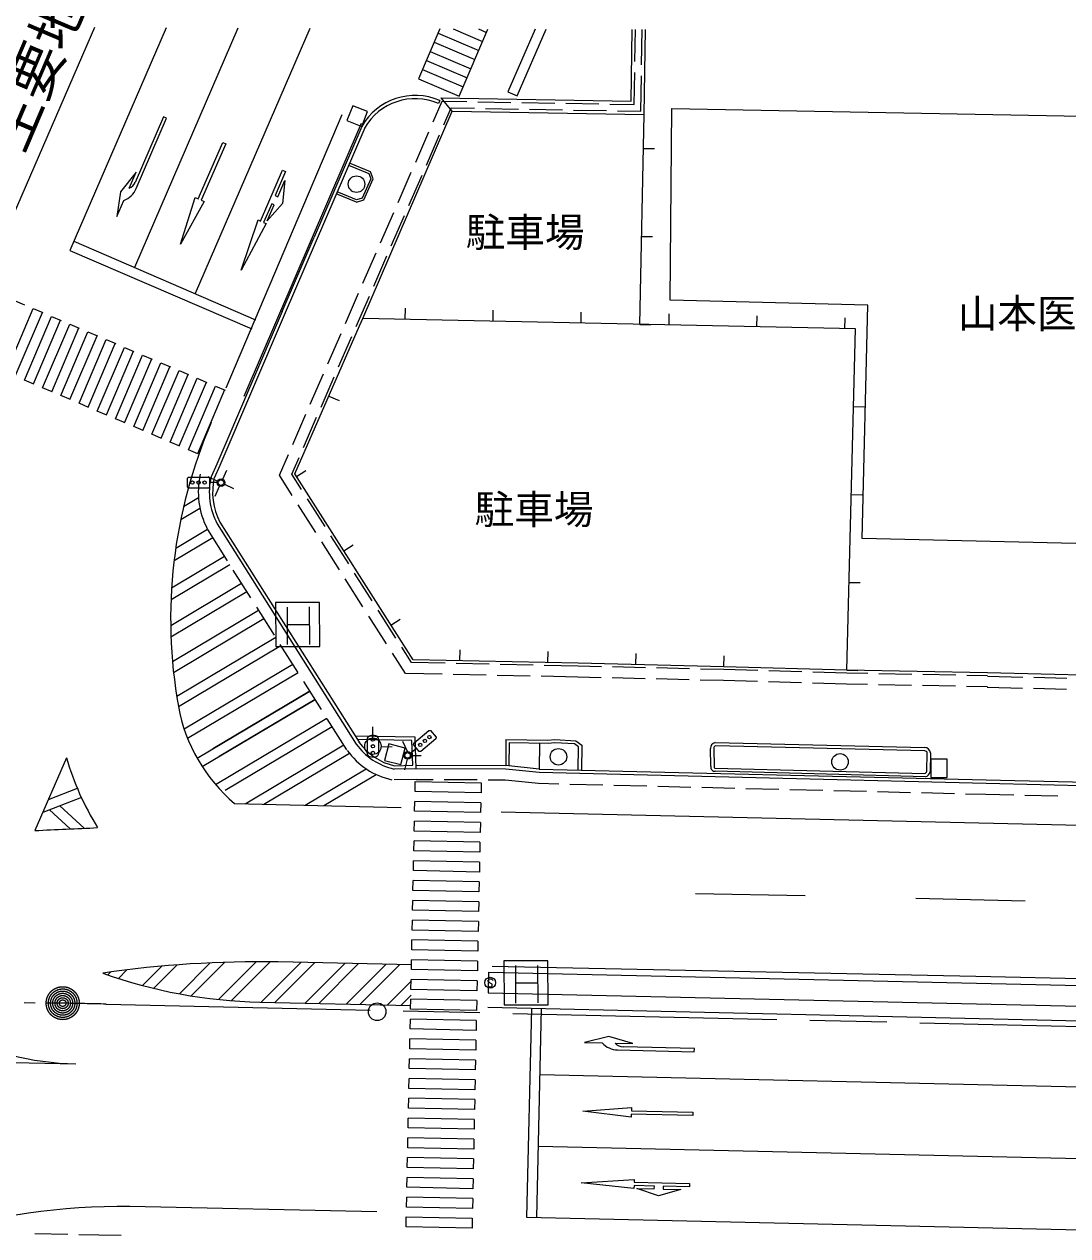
# Model space of a CAD drawing. Units: millimetres at full size, sheet at 1:1000; details may follow other scales. Extents: x 40000 to 680000, y 20000 to 380000.
# Drawn here: x 209738 to 257176, y 271186 to 326266 of the extents above; entities that cross this region are included whole.
import ezdxf
from ezdxf.enums import TextEntityAlignment as Align

# ---------------------------------------------------------------- set-up
doc = ezdxf.new("R2010")
doc.units = ezdxf.units.MM
doc.header["$LTSCALE"] = 1000
doc.linetypes.add('CHAIN', pattern=[18.5, 12, -1.5, 3.5, -1.5])
for name, color, linetype, lineweight in [('M-BGD', 7, 'Continuous', 25), ('M-BMK', 2, 'CHAIN', 13), ('M-STR-HTXT', 7, 'Continuous', 13), ('M-STR-STRC', 7, 'Continuous', 25), ('M-STR-STRD', 7, 'Continuous', 25)]:
    doc.layers.add(name, color=color, linetype=linetype, lineweight=lineweight)
doc.styles.add('ＭＳ ゴシック', font='')
doc.styles.get('ＭＳ ゴシック').set_extended_font_data('MS Gothic')

msp = doc.modelspace()

# ---------------------------------------------------------------- linework, layer by layer
at = {"layer": 'M-BGD'}
for p, q in [((228636, 326056), (227667, 323790)), ((228552, 325859), (230400, 325069)), ((229241, 326054), (230577, 325482)), ((229515, 323000), (230819, 326048)), ((230395, 326050), (230754, 325896)), ((232969, 326041), (231726, 323197)), ((232148, 323013), (233471, 326039)), ((237322, 322770), (237375, 326026)), ((237502, 324571), (237526, 326025)), ((237799, 324418), (237826, 326024)), ((228198, 325032), (230046, 324241)), ((228375, 325445), (230223, 324655)), ((228021, 324618), (229869, 323827)), ((227844, 324204), (229692, 323414)), ((237470, 322618), (237494, 324071)), ((237765, 322312), (237791, 323918)), ((227667, 323790), (229515, 323000)), ((228331, 321831), (228739, 322769)), ((228627, 322795), (228567, 322657)), ((228675, 322921), (229181, 322319)), ((228675, 322921), (237322, 322770)), ((228739, 322769), (229855, 322750)), ((231726, 323197), (232148, 323013)), ((224673, 322556), (224409, 321886)), ((225343, 322291), (224673, 322556)), ((225078, 321622), (225343, 322291)), ((225126, 312895), (229188, 322310)), ((228819, 321699), (229151, 322462)), ((229151, 322462), (230208, 322444)), ((229188, 322310), (229181, 322319)), ((230355, 322741), (231855, 322715)), ((230708, 322435), (232208, 322409)), ((232355, 322707), (233855, 322681)), ((232708, 322400), (234208, 322374)), ((234354, 322672), (235854, 322646)), ((234708, 322366), (236208, 322340)), ((236354, 322637), (237470, 322618)), ((236707, 322331), (237765, 322312)), ((219743, 309354), (225072, 321766)), ((224409, 321886), (225078, 321622)), ((237725, 312622), (237913, 322160)), ((225216, 321563), (221603, 313143)), ((225078, 321622), (222924, 316591)), ((227532, 319997), (228131, 321372)), ((228020, 319865), (228619, 321241)), ((237882, 320621), (238382, 320611)), ((225475, 319553), (224525, 319952)), ((225601, 319231), (225475, 319553)), ((226734, 318163), (227333, 319538)), ((225175, 318283), (225601, 319231)), ((227222, 318032), (227821, 319407)), ((224844, 318178), (223925, 318554)), ((224844, 318178), (225175, 318283)), ((225935, 316329), (226534, 317705)), ((226423, 316198), (227022, 317573)), ((221465, 313202), (222924, 316591)), ((237804, 316622), (238304, 316612)), ((225137, 314496), (225736, 315871)), ((225625, 314364), (226224, 315739)), ((224339, 312662), (224937, 314037)), ((224827, 312530), (225426, 313906)), ((221465, 313202), (218491, 306272)), ((224981, 312559), (225126, 312895)), ((227052, 312853), (227062, 313353)), ((231051, 312767), (231061, 313266)), ((235050, 312680), (235060, 313180)), ((239049, 312594), (239060, 313094)), ((243048, 312507), (243059, 313007)), ((247047, 312421), (247058, 312921)), ((237725, 312622), (238225, 312613)), ((223540, 310828), (224139, 312203)), ((224028, 310697), (224627, 312072)), ((222742, 308994), (223341, 310370)), ((223230, 308863), (223829, 310238)), ((223589, 309362), (224047, 309163)), ((221944, 307161), (222542, 308536)), ((247435, 308889), (247935, 308876)), ((222432, 307029), (223030, 308404)), ((218491, 306272), (218229, 305694)), ((221335, 305763), (221744, 306702)), ((221900, 305807), (222232, 306571)), ((218077, 305711), (218529, 305499)), ((218760, 305584), (218940, 305996)), ((221919, 304844), (221335, 305763)), ((222341, 305114), (221900, 305807)), ((222120, 305705), (222542, 305973)), ((217159, 305229), (217160, 305629)), ((217209, 305179), (217159, 305229)), ((217160, 305629), (217210, 305679)), ((218109, 305177), (217209, 305179)), ((217210, 305679), (218110, 305677)), ((218159, 305227), (218109, 305177)), ((218110, 305677), (218160, 305627)), ((218160, 305627), (218159, 305227)), ((218560, 305426), (218160, 305427)), ((218419, 304805), (218620, 305263)), ((218843, 305352), (219254, 305159)), ((223413, 303426), (222609, 304692)), ((247334, 304890), (247834, 304877)), ((222992, 303156), (222187, 304422)), ((218501, 303557), (224832, 293542)), ((218628, 303636), (224959, 293621)), ((218973, 301875), (218078, 303290)), ((224486, 301737), (223681, 303004)), ((224064, 301468), (223260, 302734)), ((224265, 302329), (224687, 302597)), ((220042, 300184), (219240, 301452)), ((225559, 300049), (224754, 301315)), ((225137, 299780), (224333, 301046)), ((247233, 300891), (247733, 300879)), ((221110, 298494), (220309, 299762)), ((226210, 298092), (225405, 299358)), ((226631, 298361), (225827, 299627)), ((226410, 298953), (226832, 299221)), ((222179, 296803), (221377, 298071)), ((227062, 296751), (226478, 297670)), ((227340, 297246), (226899, 297939)), ((229543, 297330), (229554, 297830)), ((233542, 297244), (233553, 297744)), ((237541, 297152), (237553, 297652)), ((241540, 297057), (241552, 297557)), ((228877, 297213), (227340, 297246)), ((230876, 297170), (229377, 297202)), ((232876, 297127), (231376, 297159)), ((234912, 297084), (233376, 297117)), ((235975, 297059), (234912, 297084)), ((237974, 297011), (236475, 297047)), ((239974, 296963), (238474, 296999)), ((241537, 296926), (240474, 296951)), ((243084, 296880), (241537, 296926)), ((247133, 296893), (241540, 297057)), ((253533, 296776), (247133, 296893)), ((247133, 296893), (247632, 296880)), ((223248, 295113), (222446, 296381)), ((228732, 296716), (227062, 296751)), ((230731, 296673), (229232, 296705)), ((232731, 296630), (231231, 296662)), ((234901, 296584), (233231, 296620)), ((235963, 296559), (234901, 296584)), ((237962, 296511), (236463, 296547)), ((239962, 296463), (238462, 296499)), ((241523, 296426), (240461, 296451)), ((243071, 296381), (241523, 296426)), ((245070, 296322), (243571, 296366)), ((245083, 296822), (243583, 296866)), ((247130, 296762), (245582, 296807)), ((248081, 296744), (247130, 296762)), ((250081, 296708), (248581, 296735)), ((252081, 296671), (250581, 296699)), ((253532, 296645), (252580, 296662)), ((253530, 296626), (255135, 296588)), ((275238, 296261), (253533, 296776)), ((255635, 296576), (257134, 296540)), ((247118, 296262), (245570, 296307)), ((248071, 296244), (247118, 296262)), ((250070, 296208), (248571, 296235)), ((252070, 296171), (250570, 296199)), ((253523, 296145), (252570, 296162)), ((253518, 296126), (255123, 296088)), ((255623, 296076), (257123, 296040)), ((224409, 293275), (223515, 294690)), ((225588, 293818), (225589, 294318)), ((227444, 293585), (228134, 294162)), ((228134, 294162), (228205, 294156)), ((228205, 294156), (228461, 293849)), ((227506, 293858), (224787, 293893)), ((225335, 293128), (225336, 293753)), ((225336, 293753), (225346, 293816)), ((225346, 293816), (225369, 293858)), ((225369, 293858), (225411, 293903)), ((225411, 293903), (225456, 293928)), ((225456, 293928), (225524, 293940)), ((225524, 293940), (225649, 293940)), ((225649, 293940), (225716, 293928)), ((225716, 293928), (225761, 293902)), ((225761, 293902), (225804, 293860)), ((225804, 293860), (225828, 293812)), ((225828, 293812), (225836, 293752)), ((225836, 293752), (225835, 293127)), ((227163, 293200), (226946, 293650)), ((227437, 293515), (227444, 293585)), ((227559, 292433), (227506, 293858)), ((228455, 293779), (227764, 293201)), ((228461, 293849), (228455, 293779)), ((231635, 293755), (231624, 292569)), ((231635, 293755), (233543, 293714)), ((233543, 293714), (233851, 293752)), ((233851, 293752), (234810, 293691)), ((234810, 293691), (235086, 293484)), ((241140, 293609), (250667, 293381)), ((225345, 293066), (225335, 293128)), ((225370, 293018), (225345, 293066)), ((225825, 293065), (225805, 293020)), ((225835, 293127), (225825, 293065)), ((225962, 293430), (226462, 293413)), ((226306, 293551), (226113, 292796)), ((227052, 293361), (226306, 293551)), ((226859, 292605), (227052, 293361)), ((227259, 293105), (227566, 293361)), ((227694, 293208), (227437, 293515)), ((227764, 293201), (227694, 293208)), ((233167, 293572), (233151, 292406)), ((235086, 293484), (235070, 292359)), ((240950, 292531), (240932, 293332)), ((241082, 293337), (241096, 292498)), ((250671, 293231), (241177, 293463)), ((250772, 292307), (250790, 293124)), ((250939, 293137), (250920, 292282)), ((225410, 292978), (225370, 293018)), ((225455, 292953), (225410, 292978)), ((225522, 292940), (225455, 292953)), ((225647, 292940), (225522, 292940)), ((225715, 292950), (225647, 292940)), ((225760, 292977), (225715, 292950)), ((225805, 293020), (225760, 292977)), ((226113, 292796), (226859, 292605)), ((227039, 292365), (227163, 292850)), ((227338, 293020), (227788, 293014)), ((227553, 292583), (231623, 292569)), ((233151, 292406), (231624, 292569)), ((251697, 292858), (250957, 292857)), ((250957, 292857), (250958, 292027)), ((251698, 292028), (251697, 292858)), ((226549, 292407), (227559, 292433)), ((227572, 291933), (226561, 291907)), ((227557, 291933), (228326, 291930)), ((227559, 292433), (231623, 292419)), ((228826, 291928), (230326, 291923)), ((230826, 291921), (231595, 291919)), ((231623, 292419), (233149, 292256)), ((233149, 292256), (253464, 291760)), ((233153, 292406), (253468, 291910)), ((241139, 292450), (250675, 292204)), ((250707, 292057), (241151, 292302)), ((250958, 292027), (251698, 292028)), ((231595, 291919), (233117, 291756)), ((233117, 291756), (234037, 291734)), ((234537, 291722), (236037, 291685)), ((236537, 291673), (238036, 291636)), ((238536, 291624), (240036, 291587)), ((240535, 291575), (242035, 291539)), ((242535, 291526), (244034, 291490)), ((244534, 291478), (246034, 291441)), ((246534, 291429), (248033, 291392)), ((248533, 291380), (250033, 291343)), ((253464, 291760), (270493, 291372)), ((250532, 291331), (252032, 291295)), ((252532, 291282), (253453, 291260)), ((253453, 291260), (254717, 291231)), ((255217, 291220), (256717, 291186)), ((230825, 282774), (230828, 282804)), ((230835, 282743), (230825, 282774)), ((230828, 282804), (230837, 282828)), ((230850, 282721), (230835, 282743)), ((230837, 282828), (230854, 282851)), ((230986, 282642), (230850, 282721)), ((230854, 282851), (230893, 282862)), ((230893, 282862), (230950, 282862)), ((230950, 282862), (230975, 282858)), ((230975, 282858), (230999, 282847)), ((231004, 282628), (230986, 282642)), ((230999, 282847), (231019, 282828)), ((231014, 282603), (231004, 282628)), ((231015, 282584), (231014, 282603)), ((231014, 282555), (231015, 282584)), ((231019, 282828), (231037, 282799)), ((230840, 282529), (230854, 282514)), ((230854, 282514), (230872, 282506)), ((230872, 282506), (230899, 282501)), ((230899, 282501), (230937, 282500)), ((230937, 282500), (230970, 282509)), ((230970, 282509), (230997, 282528)), ((230997, 282528), (231014, 282555)), ((211722, 271244), (210222, 271270)), ((213123, 271219), (212222, 271235)), ((214140, 271193), (213123, 271219))]:
    msp.add_line(p, q, dxfattribs=at)
for points in [[(229188, 322312), (237913, 322160), (237976, 326024)], [(224485, 319860), (225397, 319477), (225493, 319233), (225103, 318364)], [(225103, 318364), (224849, 318284), (224476, 318437), (223964, 318646)], [(221604, 313142), (218629, 306211), (218366, 305632)], [(247133, 296893), (247524, 312411), (225126, 312895)], [(241540, 297057), (234915, 297215), (227413, 297375), (222046, 305820), (224981, 312559)], [(226563, 292556), (227403, 292578), (227362, 293709), (224883, 293742)], [(233856, 293601), (233551, 293564), (231784, 293601), (231774, 292553)], [(234920, 292362), (234934, 293409), (234756, 293544), (233856, 293601)], [(253468, 291910), (270497, 291522), (274233, 291397), (275642, 291409), (276205, 291406), (279839, 292287), (295143, 291946), (297438, 291262), (298722, 290852)]]:
    msp.add_lwpolyline(points, dxfattribs=at)
msp.add_lwpolyline([(264007, 302511), (247823, 302885), (248081, 313491), (239107, 313719), (239177, 322430), (264309, 321959)], close=True, dxfattribs=at)
for centre, radius in [((224844, 318995), 375), ((217385, 305428), 75), ((217660, 305428), 75), ((217935, 305427), 75), ((218685, 305426), 175), ((218685, 305426), 125), ((225587, 293443), 373), ((225586, 293740), 75), ((227738, 293505), 75), ((227949, 293682), 75), ((228160, 293858), 75), ((225585, 293440), 75), ((225585, 293140), 75), ((227163, 293025), 175), ((227163, 293025), 125), ((234021, 292962), 375), ((246824, 292731), 375), ((230918, 282690), 249), ((225783, 281371), 400)]:
    msp.add_circle(centre, radius, dxfattribs=at)
for centre, radius, start, end in [((227507, 320229), 2800, 66.4221, 150.1599), ((227507, 320229), 2650, 66.4222, 150.1599), ((221269, 304995), 3619, 167.0387, 207.45), ((221269, 304995), 3119, 167.0385, 207.4502), ((221268, 304994), 2968, 167.0325, 207.4563), ((227167, 295206), 2718, 215.4918, 257.166), ((241208, 293341), 276, 104.2962, 181.9332), ((227160, 295197), 3357, 215.4031, 257.6357), ((227160, 295197), 2857, 215.4033, 257.6355), ((241208, 293341), 126, 104.2949, 181.9361), ((250672, 293113), 268, 5.0251, 91.1663), ((250674, 293114), 116, 4.8812, 91.5431), ((241134, 292489), 189, 167.3143, 275.2868), ((241135, 292490), 39.9, 167.4555, 274.8956), ((250648, 292327), 126, 282.3719, 350.5383), ((250648, 292327), 276, 282.366, 350.543)]:
    msp.add_arc(centre, radius, start, end, dxfattribs=at)
at = {"layer": 'M-BMK', "linetype": 'Continuous'}
for p, q in [((210241, 281768), (209741, 281771)), ((211486, 281761), (210741, 281765))]:
    msp.add_line(p, q, dxfattribs=at)
at = {"layer": 'M-BMK'}
msp.add_line((213460, 281719), (299768, 279741), dxfattribs=at)
for radius in [750, 650, 550, 450, 350, 250, 150]:
    msp.add_circle((211486, 281761), radius, dxfattribs=at)
msp.add_arc((202003, -218150), 500000, 88.68695, 88.9132, dxfattribs=at)
at = {"layer": 'M-STR-STRC'}
for p, q in [((212925, 326110), (209242, 317589)), ((216188, 326099), (211818, 315986)), ((219451, 326087), (214750, 315209)), ((222715, 326076), (217504, 314019)), ((224182, 322152), (218900, 309722)), ((211996, 316399), (220258, 312829)), ((211818, 315986), (220079, 312416)), ((209320, 313689), (209755, 313505)), ((208916, 310440), (210148, 313337)), ((209331, 310264), (210563, 313161)), ((209745, 310088), (210977, 312985)), ((210148, 313337), (210583, 313153)), ((210977, 312985), (211411, 312800)), ((210159, 309912), (211391, 312809)), ((210573, 309736), (211805, 312633)), ((210987, 309560), (212219, 312457)), ((211805, 312633), (212239, 312448)), ((211401, 309384), (212633, 312281)), ((211815, 309207), (213047, 312105)), ((212229, 309031), (213461, 311929)), ((212633, 312281), (213068, 312096)), ((212644, 308855), (213875, 311753)), ((213461, 311929), (213896, 311744)), ((213058, 308679), (214290, 311576)), ((213472, 308503), (214704, 311400)), ((213886, 308327), (215118, 311224)), ((214290, 311576), (214724, 311392)), ((215118, 311224), (215552, 311040)), ((214300, 308151), (215532, 311048)), ((214714, 307975), (215946, 310872)), ((215128, 307799), (216360, 310696)), ((215946, 310872), (216381, 310687)), ((215542, 307623), (216774, 310520)), ((215956, 307447), (217188, 310344)), ((216371, 307270), (217603, 310168)), ((216774, 310520), (217209, 310335)), ((217603, 310168), (218037, 309983)), ((210179, 309903), (209745, 310088)), ((211007, 309551), (210573, 309736)), ((216785, 307094), (218017, 309992)), ((217199, 306918), (218431, 309816)), ((218845, 309639), (217613, 306742)), ((218431, 309816), (218865, 309631)), ((211836, 309199), (211401, 309384)), ((212664, 308847), (212229, 309031)), ((213492, 308494), (213058, 308679)), ((214320, 308142), (213886, 308327)), ((215149, 307790), (214714, 307975)), ((215977, 307438), (215542, 307623)), ((216805, 307086), (216371, 307270)), ((217633, 306733), (217199, 306918)), ((216982, 304348), (217658, 304750)), ((216850, 303745), (217724, 304265)), ((216624, 302447), (218069, 303307)), ((216549, 301879), (218308, 302926)), ((216437, 300648), (218843, 302080)), ((216410, 300108), (219083, 301700)), ((216395, 298935), (219618, 300854)), ((216407, 298419), (219859, 300474)), ((223163, 299982), (221163, 299975)), ((221163, 299975), (221170, 297975)), ((221710, 298062), (221704, 299761)), ((222696, 299775), (222701, 298070)), ((223170, 297982), (223163, 299982)), ((216476, 297296), (220393, 299628)), ((216524, 296801), (220634, 299248)), ((221707, 298977), (222698, 298980)), ((216668, 295723), (221168, 298402)), ((216748, 295247), (221409, 298022)), ((221170, 297975), (223170, 297982)), ((217004, 294236), (221943, 297176)), ((217161, 293805), (222184, 296795)), ((217594, 292899), (222718, 295950)), ((222718, 295950), (218315, 293329)), ((217826, 292514), (222959, 295569)), ((222959, 295569), (218601, 292975)), ((218426, 291707), (223493, 294724)), ((218874, 291450), (223734, 294343)), ((219781, 290827), (224268, 293498)), ((220629, 290807), (224520, 293124)), ((211655, 292920), (210224, 289610)), ((222511, 290764), (225283, 292414)), ((223358, 290745), (225734, 292159)), ((212151, 291525), (210829, 291010)), ((227502, 291385), (227512, 291835)), ((230502, 291323), (227502, 291385)), ((227512, 291835), (230511, 291773)), ((230511, 291773), (230502, 291323)), ((212334, 291114), (210578, 290430)), ((219303, 290838), (226876, 290664)), ((227484, 290485), (227493, 290935)), ((230493, 290873), (227493, 290935)), ((230493, 290873), (230483, 290423)), ((210883, 290548), (211832, 289684)), ((211351, 290731), (212468, 289713)), ((230483, 290423), (227484, 290485)), ((231411, 290463), (265421, 289685)), ((227465, 289585), (227475, 290035)), ((230474, 289973), (227475, 290035)), ((230474, 289974), (230465, 289524)), ((230465, 289524), (227465, 289585)), ((227447, 288685), (227456, 289135)), ((230446, 288624), (227447, 288685)), ((230456, 289074), (227456, 289135)), ((230456, 289074), (230446, 288624)), ((227428, 287786), (227438, 288236)), ((230437, 288174), (227438, 288236)), ((230437, 288174), (230428, 287724)), ((230428, 287724), (227428, 287786)), ((227410, 286886), (227419, 287336)), ((230419, 287274), (227419, 287336)), ((230419, 287274), (230409, 286824)), ((227391, 285986), (227401, 286436)), ((230400, 286374), (227401, 286436)), ((230409, 286824), (227410, 286886)), ((240250, 286748), (245235, 286657)), ((250269, 286537), (255246, 286419)), ((230391, 285924), (227391, 285986)), ((230400, 286374), (230391, 285924)), ((227373, 285086), (227382, 285536)), ((230382, 285474), (227382, 285536)), ((230382, 285474), (230372, 285025)), ((230372, 285025), (227373, 285086)), ((227354, 284186), (227364, 284636)), ((230363, 284575), (227364, 284636)), ((230363, 284575), (230354, 284125)), ((227336, 283287), (227345, 283737)), ((230345, 283675), (227345, 283737)), ((230354, 284125), (227354, 284186)), ((230345, 283675), (230335, 283225)), ((233544, 283688), (231544, 283681)), ((231544, 283681), (231551, 281681)), ((233551, 281688), (233544, 283688)), ((213545, 283048), (213679, 283182)), ((214021, 282888), (214409, 283276)), ((215122, 282574), (215989, 283444)), ((215628, 282445), (216683, 283501)), ((216790, 282193), (218186, 283591)), ((217331, 282098), (218847, 283616)), ((218576, 281930), (220285, 283641)), ((219158, 281876), (220919, 283638)), ((220504, 281808), (222306, 283613)), ((221125, 281794), (222930, 283600)), ((227354, 283511), (221277, 283633)), ((222507, 281762), (224315, 283572)), ((223129, 281748), (224938, 283559)), ((224372, 281719), (226185, 283534)), ((224994, 281705), (226809, 283522)), ((230335, 283225), (227336, 283287)), ((231010, 283437), (253000, 282993)), ((232091, 281768), (232085, 283467)), ((233076, 283481), (233082, 281776)), ((226238, 281676), (227337, 282777)), ((227317, 282387), (227327, 282837)), ((230326, 282775), (227327, 282837)), ((230326, 282775), (230317, 282325)), ((232088, 282683), (233079, 282686)), ((253000, 282993), (282223, 282316)), ((226859, 281662), (227322, 282126)), ((230317, 282325), (227317, 282387)), ((220447, 281809), (227312, 281652)), ((227299, 281487), (227308, 281937)), ((230298, 281425), (227299, 281487)), ((230308, 281875), (227308, 281937)), ((230308, 281875), (230298, 281425)), ((230807, 281572), (271231, 280645)), ((231551, 281681), (233551, 281688)), ((232792, 281526), (232574, 272029)), ((233241, 281516), (233024, 272018)), ((227280, 280587), (227290, 281037)), ((230289, 280975), (227290, 281037)), ((230289, 280975), (230280, 280526)), ((230280, 280525), (227280, 280587)), ((227262, 279687), (227271, 280137)), ((230271, 280076), (227271, 280137)), ((230271, 280076), (230261, 279626)), ((230261, 279626), (227262, 279687)), ((227243, 278788), (227253, 279237)), ((230243, 278726), (227243, 278788)), ((230252, 279176), (227253, 279237)), ((230252, 279176), (230243, 278726)), ((227225, 277888), (227234, 278338)), ((230234, 278276), (227234, 278338)), ((230234, 278276), (230224, 277826)), ((233173, 278517), (271163, 277646)), ((230224, 277826), (227225, 277888)), ((227206, 276988), (227216, 277438)), ((230215, 277376), (227216, 277438)), ((230215, 277376), (230206, 276926)), ((227188, 276088), (227197, 276538)), ((230197, 276476), (227197, 276538)), ((230206, 276926), (227206, 276988)), ((230187, 276026), (227188, 276088)), ((230197, 276476), (230187, 276026)), ((227169, 275188), (227179, 275638)), ((230178, 275577), (227179, 275638)), ((230178, 275577), (230169, 275127)), ((230169, 275127), (227169, 275188)), ((233098, 275267), (296082, 273824)), ((227151, 274288), (227160, 274738)), ((230160, 274677), (227160, 274738)), ((230160, 274677), (230150, 274227)), ((227132, 273389), (227141, 273839)), ((230141, 273777), (227142, 273839)), ((230150, 274227), (227151, 274289)), ((230141, 273777), (230132, 273327)), ((230132, 273327), (227132, 273389)), ((227114, 272489), (227123, 272939)), ((230123, 272877), (227123, 272939)), ((230123, 272877), (230113, 272427)), ((225773, 272281), (214535, 272521)), ((230113, 272427), (227114, 272489)), ((227095, 271596), (227105, 272046)), ((230095, 271535), (227095, 271596)), ((230104, 271977), (227105, 272039)), ((230104, 271985), (230095, 271535)), ((232574, 272029), (296007, 270575))]:
    msp.add_line(p, q, dxfattribs=at)
for points in [[(214829, 318795), (216212, 321994), (216074, 322054), (214788, 319077)], [(214508, 318809), (214826, 319543), (214114, 318652), (213953, 317524), (214270, 318258)], [(206286, 280496), (205702, 279146), (212088, 279000)], [(236606, 279938), (237406, 279920), (236313, 280245), (235207, 279970), (236006, 279952)], [(236713, 279636), (240198, 279556), (240202, 279706), (236960, 279780)]]:
    msp.add_lwpolyline(points, dxfattribs=at)
for points in [[(218759, 320894), (218897, 320834), (217786, 318264), (217924, 318204), (216845, 316274), (217511, 318383), (217648, 318323)], [(221479, 319626), (221617, 319566), (221145, 318473), (221259, 318424), (221577, 319158), (221472, 318114), (220784, 317322), (221101, 318057), (220986, 318106), (220619, 317257), (220734, 317208), (219598, 315084), (220367, 317366), (220482, 317317)], [(240135, 276807), (240132, 276657), (237333, 276721), (237329, 276571), (235135, 276846), (237340, 277021), (237336, 276871)], [(239976, 273559), (239973, 273409), (238782, 273437), (238779, 273312), (239579, 273293), (238572, 272999), (237580, 273339), (238380, 273321), (238383, 273446), (237458, 273467), (237455, 273342), (235060, 273597), (237464, 273742), (237462, 273617)]]:
    msp.add_lwpolyline(points, close=True, dxfattribs=at)
for centre, radius, start, end in [((214329, 319275), 500, 291.0558, 336.6288), ((213911, 319191), 1000, 291.0558, 336.6288), ((238893, 299231), 22500, 156.6287, 190.1861), ((224129, 296578), 7500, 190.1861, 229.9456), ((224129, 296578), 13000, 196.3439, 211.7308), ((-248267, 10272234), 9993148, 272.62968, 272.64603), ((220921, 304305), 22501, 250.2328, 268.791), ((220408, 234116), 49525, 88.994, 98.2379), ((212346, 291999), 13001, 242.2177, 268.8666), ((236736, 280636), 1000, 223.1139, 268.687), ((236971, 280280), 500, 223.1139, 268.687), ((214319, 241432), 31089, 89.6022, 106.6499)]:
    msp.add_arc(centre, radius, start, end, dxfattribs=at)
at = {"layer": 'M-STR-STRD'}
for p, q in [((230844, 283176), (230822, 282226)), ((230844, 283176), (281206, 282037)), ((230822, 282226), (281184, 281087))]:
    msp.add_line(p, q, dxfattribs=at)

# ---------------------------------------------------------------- texts
at = {"layer": 'M-BGD', "style": 'ＭＳ ゴシック'}
for s, p in [('駐車場', (232510, 316807)), ('山本医院', (255772, 313113)), ('駐車場', (232913, 304206))]:
    msp.add_text(s, height=1320, dxfattribs=at).set_placement(p, align=Align.MIDDLE_CENTER)
at = {"layer": 'M-STR-HTXT', "style": 'ＭＳ ゴシック'}
msp.add_text('主要地方道\u3000下関長門線', height=1833, rotation=66.974, dxfattribs=at).set_placement((214190, 333356), align=Align.MIDDLE_CENTER)

doc.saveas('drawing.dxf')
